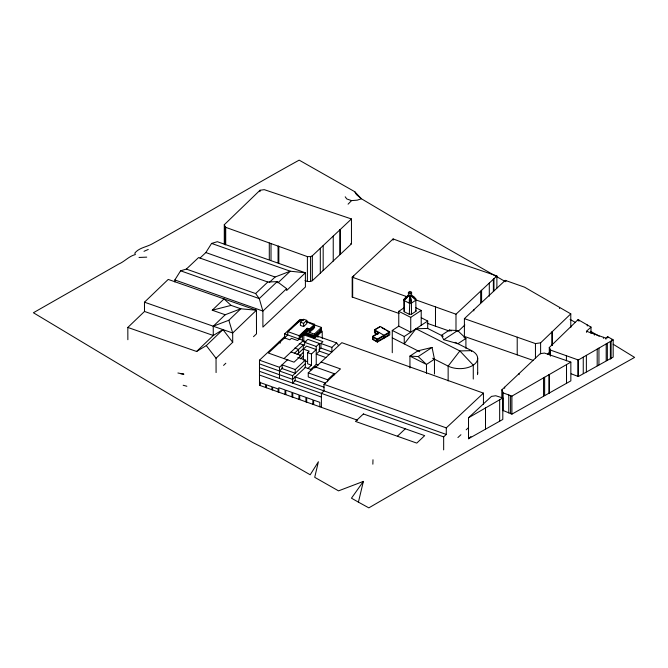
<?xml version="1.0" encoding="UTF-8"?>
<svg xmlns="http://www.w3.org/2000/svg" width="668" height="668" viewBox="0 0 668 668"><rect width="100%" height="100%" fill="white"/><g stroke="black" fill="none" stroke-linecap="round" stroke-linejoin="round"><path stroke-width="1" d="M372.861 464.185L372.986 459.743M409.309 314.319L410.094 293.252L411.597 292.258L409.885 291.398L408.39 292.384L408.39 296.099L404.182 300.592L404.182 311.722L409.309 314.319L411.446 314.236L415.939 311.271L415.797 298.905L413.893 296.65A6.429 5.386 -36.4 0 0 411.939 295.857L411.187 295.765M613.191 344.254L634.6 357.405C545.881 407.229 456.837 456.678 368.828 507.864L358.407 502.136L363.384 481.394L338.534 490.863L314.711 477.319L318.394 461.747L310.202 474.773L262.207 447.301L253.155 442.725C179.174 400.65 106.429 356.512 33.4 312.749L118.512 264.169C124.574 261.606 128.866 256.245 135.353 254.55L134.802 253.097C139.153 247.694 146.225 247.168 151.937 244.037C201.377 216.616 249.648 187.391 299.172 160.136L354.741 191.691L361.396 198.755L395.164 218.762L505.142 281.47M410.862 295.607L412.29 296.375A6.221 3.348 31.6 0 1 414.118 297.786L415.939 300.141L411.446 303.105L409.309 303.18L404.182 300.592L405.802 297.736A6.221 5.97 10.2 0 1 407.647 296.392L409.167 295.582L408.624 295.607M404.182 311.722L404.04 299.356L406.002 296.901A6.388 5.661 59.4 0 1 407.939 296.016L408.674 295.907M174.849 281.954L174.849 279.95L180.602 270.807L186.355 269.087L198.58 257.564L267.818 282.021L277.22 281.629L286.63 288.668L286.63 290.522L305.401 272.803L217.351 241.699L211.597 243.419L205.844 252.554L200.033 258.048M406.728 296.826L407.355 296.099A5.812 3.565 56.6 0 1 408.382 295.64M363.384 481.394L351.468 498.178L358.407 502.136M443.226 336.288L427.704 328.447L415.98 328.756L404.249 343.911L404.249 336.488L427.704 321.024L421.257 317.759M348.078 204.174L351.56 200.617L357.238 200.158L361.396 198.755L356.445 194.572L354.741 191.691M305.017 280.585L307.397 281.487L310.578 281.512L312.348 280.685L351.46 243.845L351.46 218.962L264.269 189.654L259.986 190.271L224.289 224.724L224.289 244.263M549.28 354.641L549.28 347.535L578.079 319.621L591.005 327.086L591.005 333.39M127.864 339.72L127.822 327.445L144.505 311.455L144.472 302.195L168.219 279.424L256.428 310.236L256.504 333.816L253.506 336.689M127.822 327.445L196.601 351.468L213.276 335.47L213.242 326.218L228.84 320.256L240.806 308.783L225.208 314.745L212.249 310.219L224.03 298.922L231.086 305.393L240.806 308.783L256.428 310.236L232.681 333.006L232.714 342.266L216.04 358.257L216.081 372.577M213.242 326.218L225.208 314.745M196.601 351.468L206.287 345.598L222.962 329.608L232.714 342.266M223.571 365.396L225.817 363.242M464.853 324.974L457.922 331.595M464.402 318.644L535.452 343.577L540.612 342.843L570.781 313.868L524.572 287.19L505.25 280.368L464.402 318.644L464.402 336.438L533.014 360.344M186.355 269.087L255.602 293.553L267.818 282.021M269.271 282.506L275.091 277.02L290.246 271.2L305.401 272.803L305.401 287.006L262.9 327.111L262.9 311.054L259.251 298.588L255.602 293.553M277.22 281.629L259.251 298.588L180.602 270.807M277.946 282.806L290.246 271.2L211.597 243.419M286.63 288.668L262.9 311.054L174.849 279.95M501.935 397.552L501.935 389.736L540.178 353.664L544.495 353.071L570.848 362.098L570.848 380.86L511.913 414.143L502.979 410.411M224.289 224.724L225.425 227.237L307.397 256.621L310.578 256.604L312.348 255.769L351.46 218.962M397.385 436.246L405.301 428.789M284.643 338.3L284.643 333.841L299.757 319.696L301.644 320.364M291.089 351.969L301.134 355.543L294.045 362.181L268.394 353.046L287.733 334.944L287.733 331.604L300.784 319.396L303.539 320.381M289.069 330.852L289.703 330.259M290.797 329.232L291.432 328.639M291.916 328.188L292.551 327.596M293.027 327.145L293.661 326.552M294.137 326.109L294.78 325.508M295.256 325.065L295.891 324.464M296.367 324.022L297.001 323.429M297.485 322.978L298.12 322.385M298.596 321.934L299.231 321.341M299.707 320.89L300.349 320.298M357.58 420.23L259.485 385.294L259.485 360.177L284.626 336.647M300.391 322.21L303.581 319.229L306.804 320.373L306.804 323.596L303.623 326.569L300.391 325.425L300.391 322.21L303.623 323.354L306.804 320.373M399.138 313.484L352.195 297.026L352.195 277.17L393.118 238.927L447.393 259.134L496.883 275.951L496.883 288.05M299.214 339.035L299.214 335.695L307.171 328.247L309.493 329.074L314.586 324.306L306.303 321.358M303.831 333.85L302.713 334.893L302.713 333.407L303.831 332.363L303.79 341.924M284 358.599L303.339 340.505L284.643 333.841M299.214 343.486L304.633 345.414L304.633 342.325L307.814 339.344L319.421 343.477L319.421 351.151L316.24 354.132L325.909 357.572M259.485 385.294L259.961 381.879M322.235 338.425L322.235 331.128L314.277 338.576L314.277 334.117L321.442 327.42L310.127 323.387M279.474 378.43L279.474 367.291L287.866 359.442M294.321 353.397L303.339 344.955L303.381 360.219M321.241 329.215L320.448 329.959L320.448 331.445L321.241 330.702L321.183 328.932M317.935 334.033L314.277 337.457L303.79 333.724M318.578 333.441L321.442 330.76M279.474 371.007L282.789 367.901M297.06 354.549L303.339 348.671M299.631 355.852L303.339 352.378M300.375 358.875L303.339 356.094M311.463 365.154L307.597 363.776L307.597 352.637L309.184 351.151L303.381 349.08L306.562 346.107L316.24 349.548L311.463 354.015L311.463 365.154L307.931 368.46M310.294 369.955L316.24 364.394L316.24 346.458L319.421 343.477M318.828 350.04L320.916 348.086L320.916 343.511L322.903 341.649L303.79 334.835M295.223 369.529L282.088 364.853L282.088 368.561L295.223 373.245L295.223 369.529L305.343 360.06L297.836 357.388M295.239 376.944L295.239 380.651L292.617 383.106L292.617 375.683L305.343 363.776M320.916 348.086L331.879 351.986L331.879 347.41L336.647 342.943L338.643 345.657M325.658 383.148L308.249 376.952L308.249 372.869L314.77 366.757L334.117 373.654L334.117 374.89M315.48 367.333L341.824 342.684L483.44 393.118L483.44 404.416M327.596 381.795L327.596 379.758L334.117 373.654M321.391 407.338L321.391 393.36L324.013 390.897L324.013 384.342L340.48 368.928L321.141 362.039M455.993 331.019L455.993 314.21L496.883 275.951M443.661 449.89L443.661 436.905L446.291 434.45L446.291 427.887L483.44 393.118M457.922 437.54L460.928 434.734M466.18 429.816L468.427 427.704M547.551 354.14L549.063 352.729M352.195 297.026L352.671 296.584L352.671 276.727M468.519 417.767L491.489 396.383L495.74 395.748L502.804 397.969L502.804 419.437L468.519 438.742L468.519 417.767L502.804 397.969M470.965 436.496L468.519 438.742M586.487 332.33L586.487 331.278L591.005 327.086M605.934 339.235L605.934 338.183L607.613 336.672L613.174 339.887L613.174 357.113L578.346 376.518L571.215 373.813M404.182 300.592L404.04 299.356L408.39 296.099L410.094 296.959L411.446 303.105L411.446 314.236M404.04 299.356L405.159 298.613M392.275 352.712L392.275 330.435L398.763 326.159L398.763 311.313L404.407 307.589M398.763 326.159L410.736 332.213L410.736 317.367L421.216 310.453L415.688 307.656M449.372 330.092L441.389 335.361L443.786 339.695L457.914 343.711L465.905 338.451L457.638 330.56L449.372 330.092L451.209 331.019M409.943 367.968L409.943 356.094L418.21 356.562L432.062 347.427L434.459 359.184L434.459 374.03M443.786 339.695L457.638 330.56M434.459 359.184L426.476 364.452L426.476 373.362M222.962 329.608L213.276 335.47L144.505 311.455M376.835 334.184L374.464 332.814L374.464 329.783L380.242 326.452L389.728 331.929L389.728 334.952L377.345 342.108L372.602 339.369L372.602 336.338L379.207 332.522M375.616 329.416L379.666 327.086M374.072 335.829L378.472 333.282M372.602 336.338L377.345 339.077L389.728 331.929M501.935 389.736L503.113 392.893L511.913 396.116L570.848 362.098M549.28 347.535L550.457 350.074L578.346 359.985L613.174 339.887M143.996 251.327L148.246 249.456M212.249 310.219L231.086 305.393M432.062 347.427L417.926 350.825L409.943 356.094L426.476 364.452L418.21 356.562M139.011 257.456L146.726 257.138M180.661 373.746L183.909 374.155L177.913 372.994M183.166 385.261L186.856 386.246M427.144 323.27L449.48 331.094M350.692 243.578L351.46 243.845M351.56 200.617L346.776 198.947L345.197 196.801M144.472 302.195L232.681 333.006L228.84 320.256M205.844 252.554L275.091 277.02M586.487 331.278L605.934 338.183M301.56 320.164L302.587 320.531M306.971 322.093L308.006 322.46M308.783 322.736L309.81 323.103M310.587 323.379L311.614 323.746M306.645 331.403L314.277 334.117M336.647 342.943L317.066 335.971L318.06 337.323M287.733 331.604L299.214 335.695M320.916 343.511L331.879 347.41M306.011 341.799L302.395 340.513L302.395 336.054M304.633 342.325L316.24 346.458M284.551 337.924L289.845 339.803L291.432 338.317L297.619 340.521L307.171 331.587L307.171 328.247M319.421 351.151L329.09 354.591M278.581 342.308L280.485 342.985M294.763 348.07L298.571 349.422L298.571 353.138M307.597 352.637L311.463 354.015M316.24 364.394L318.168 365.087M305.318 360.912L307.255 361.597M304.959 367.35L311.831 369.796M308.249 372.869L327.596 379.758M259.485 360.177L279.474 367.291M324.013 384.342L446.291 427.887M259.485 363.885L292.617 375.683M294.772 376.777L324.013 387.189M259.485 367.6L292.617 379.399L305.343 367.483L305.343 360.06M294.772 380.484L446.291 434.45M259.485 371.308L443.661 436.905M259.485 375.024L321.391 397.068M352.195 277.17L407.28 296.826M416.673 300.174L455.993 314.21M408.39 292.384L410.094 293.252M414.093 298.037L415.797 298.905L411.597 295.974L411.597 292.258M464.068 337.524L465.905 338.451L465.905 348.345M398.763 311.313L410.736 317.367M455.159 342.325L471.6 350.633A17.802 10.279 0 0 1 473.27 365.137L473.27 379.057M415.98 328.756L459.868 350.942L473.27 365.137A17.802 10.279 0 0 1 448.144 366.097L432.622 358.257M392.275 330.435L404.249 336.488M392.275 337.866L419.763 351.76M590.462 331.244L599.188 336.221M381.294 327.395L385.511 329.825M386.563 330.435L388.676 331.654M374.464 329.783L383.95 335.261L383.95 338.292M378.681 332.889L375.516 331.061L375.516 333.081L377.888 334.451M570.063 319.362L575.307 322.41M415.939 300.141L411.597 295.974L409.835 297.611A6.221 3.231 -88 0 0 409.325 299.782L409.309 303.18M206.287 345.598L216.04 358.257M410.453 296.726L410.678 297.385A6.429 2.163 84.8 0 1 411.179 299.598L411.446 303.105M415.797 310.044L415.939 311.271M612.097 339.269L612.097 340.329M611.111 341.072L611.111 358.641M610.377 341.498L610.377 359.05M607.746 336.755L607.746 337.799M607.613 336.672L607.613 337.724M607.346 343.243L607.346 360.336M606.193 343.911L606.193 360.695M603.455 337.298L603.455 338.359M598.945 348.095L598.945 364.887M597.192 349.105L597.192 365.797M594.345 334.067L594.345 335.127M587.272 324.932L587.272 325.976M586.37 355.351L586.37 371.917M583.256 357.155L583.256 373.562M578.972 320.139L578.972 321.191M578.346 359.985L578.346 376.518M578.079 319.621L578.079 320.673M577.937 359.843L577.937 376.376M570.781 313.868L570.781 327.629M566.514 364.594L566.514 383.365M566.414 355.743L566.414 360.829M559.567 307.397L559.567 308.532M552.211 331.704L552.211 345.264M552.052 331.862L552.052 345.406M550.457 350.074L550.457 356.144M549.806 348.671L549.806 354.741M549.405 374.472L549.405 393.118M548.962 374.731L548.962 393.31M544.629 377.228L544.629 395.473M543.552 377.854L543.552 395.957M540.612 342.843L540.612 353.931M535.452 343.577L535.452 357.914M519.103 373.546L519.103 374.664M517.216 337.181L517.216 354.892M511.913 396.116L511.913 414.143M510.594 395.64L510.594 413.659M508.782 394.972L508.782 412.924M505.826 280.568L505.826 281.687M505.25 280.368L505.25 281.487M505.033 280.577L505.033 281.696M504.657 387.173L504.657 388.3M503.113 392.893L503.113 410.77M502.386 390.947L502.386 397.635M499.664 399.79L499.664 421.141M493.961 278.681L493.961 290.78M493.376 279.232L493.376 291.29M489.302 283.048L489.302 296.183M485.502 407.956L485.502 429.048M481.603 290.246L481.603 302.078M480.668 291.114L480.668 302.93M477.67 358.215L477.67 373.061M473.812 309.818L473.812 310.921M471.6 351.56L471.6 350.633L459.868 350.942L448.144 366.097L448.144 380.944M435.486 306.888L435.486 326.101M427.704 321.024L427.704 328.447M421.216 310.453L421.216 325.299M393.118 238.927L393.118 240.179M377.345 339.077L377.345 342.108M353.648 275.817L353.648 277.053M340.146 229.617L340.146 254.5M340.07 229.683L340.07 254.566M333.24 236.113L333.24 261.088M323.17 245.582L323.17 270.573M321.442 327.42L321.442 331.871M320.314 248.271L320.314 273.162M319.838 406.787L319.838 402.336L313.651 400.132L313.651 404.583M318.578 334.551L318.578 331.704L317.935 332.305L317.935 335.152M314.77 366.757L314.77 368.001M314.586 324.306L314.586 327.646L309.493 332.413L309.493 329.074M312.95 329.174L312.95 326.326L312.315 326.928L312.315 329.775M312.874 404.307L312.874 399.856L306.687 397.652L306.687 402.103M312.348 255.769L312.348 280.685M310.578 256.604L310.578 281.512M307.397 256.621L307.397 281.487M305.911 401.827L305.911 397.376L299.723 395.172L299.723 399.623M303.623 323.354L303.623 326.569M298.947 399.347L298.947 394.897L292.759 392.692L292.759 397.143M291.983 396.867L291.983 392.417L285.795 390.204L285.795 394.663M285.019 394.387L285.019 389.928L278.832 387.724L278.832 392.183M278.832 246.375L278.832 262.925M278.414 246.233L278.414 262.758M278.147 246.133L278.147 262.658M278.055 391.907L278.055 388.935L272.636 387.006L272.636 389.978M271.868 389.703L271.868 386.73L266.449 384.801L266.449 387.774M271.016 243.578L271.016 259.977M269.296 242.96L269.296 259.301M265.672 387.498L265.672 384.526L260.261 382.597L260.261 385.57M259.986 190.271L259.986 191.674M225.709 227.337L225.709 244.221M225.425 227.237L225.425 244.121M225.174 226.686L225.174 244.972M477.637 372.527A17.802 10.279 0 0 1 477.503 374.648M363.392 413.96L355.468 421.416L416.765 443.101L424.681 435.645L363.392 413.96M300.884 335.119L300.091 335.862L300.091 337.098L300.884 336.355L300.884 335.119M302.003 334.075L301.201 334.818L301.201 336.062L302.003 335.311L302.003 334.075M305.343 330.952L304.224 331.996L304.224 333.474L305.343 332.43L305.343 330.952M306.854 329.533L305.735 330.576L305.735 332.063L306.854 331.019L306.854 329.533M310.562 328.564L309.927 329.157L309.927 330.643L310.562 330.05L310.562 328.564M311.756 327.445L311.121 328.046L311.121 329.524L311.756 328.932L311.756 327.445M314.144 325.216L313.509 325.809L313.509 327.295L314.144 326.694L314.144 325.216M315.555 334.534L314.753 335.278L314.753 336.764L315.555 336.021L315.555 334.534M316.548 333.608L315.747 334.351L315.747 335.837L316.548 335.094L316.548 333.608M317.542 332.672L316.749 333.424L316.749 334.902L317.542 334.159L317.542 332.672M320.248 330.142L319.454 330.885L319.454 332.372L320.248 331.629L320.248 330.142M388.35 333.39L378.723 338.96L378.723 340.638L388.35 335.077L388.35 333.39M308.85 329.341L307.814 328.973L307.814 330.46L308.85 330.827L308.85 329.341M307.121 333.182L305.961 332.764L305.961 334.125L307.121 334.543L307.121 333.182M308.8 333.775L307.639 333.365L307.639 334.726L308.8 335.136L308.8 333.775M310.478 334.376L309.317 333.958L309.317 335.319L310.478 335.737L310.478 334.376M312.148 334.969L310.987 334.559L310.987 335.921L312.148 336.33L312.148 334.969M313.826 335.57L312.666 335.152L312.666 336.513L313.826 336.931L313.826 335.57M376.819 339.444L373.128 337.315L373.128 339.336L376.819 341.465L376.819 339.444"/></g></svg>
